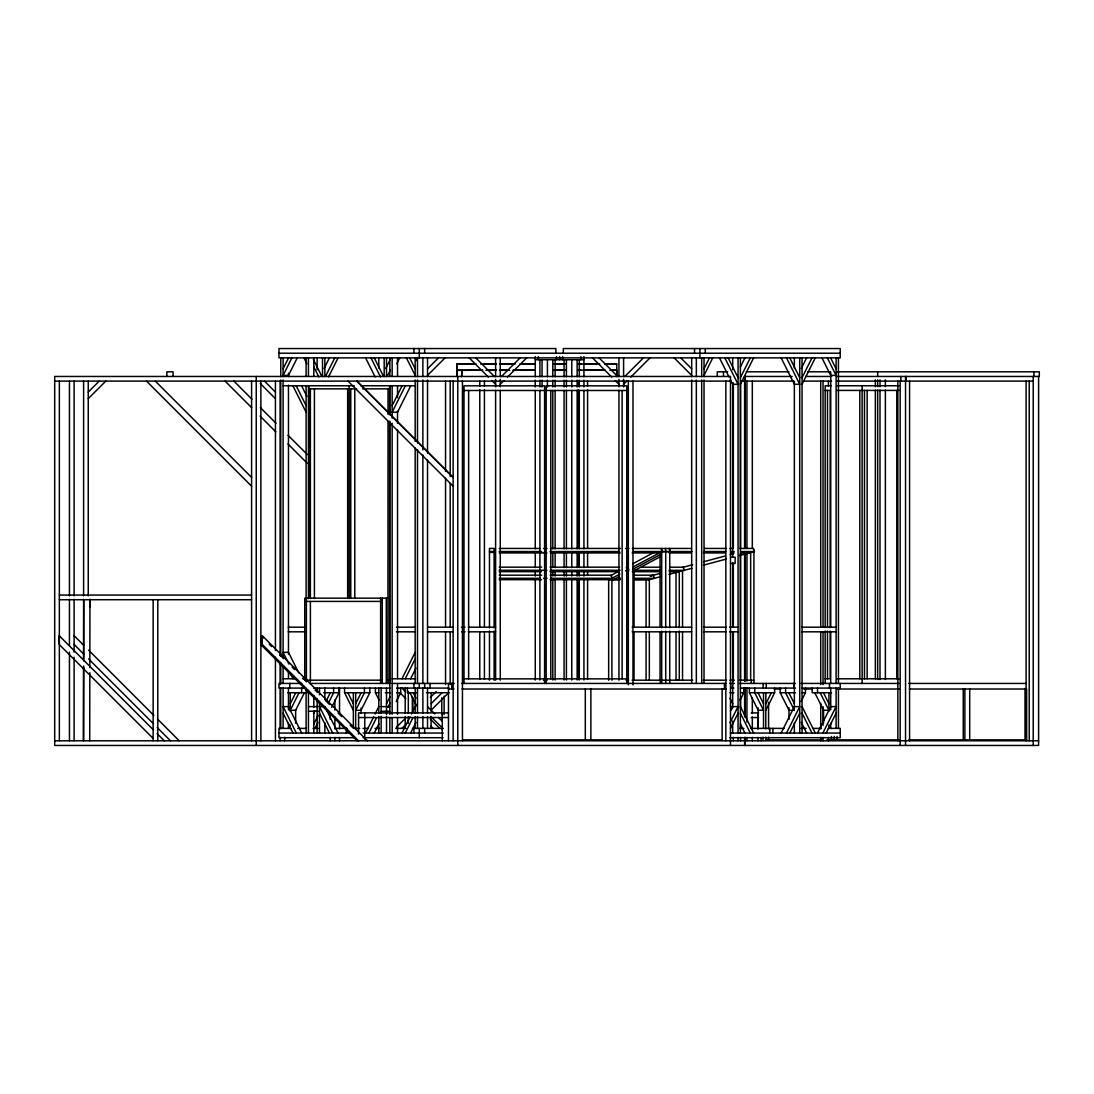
<?xml version="1.0" encoding="UTF-8"?>
<svg xmlns="http://www.w3.org/2000/svg" width="1094" height="1094" viewBox="0 0 1094 1094"><rect width="100%" height="100%" fill="white"/><g stroke="black" fill="none" stroke-linecap="round" stroke-linejoin="round"><path stroke-width="1.5" d="M744.617 745.452L744.617 737.383M83.65 666L83.513 740.788L83.609 667.49M83.65 660.899L83.759 599.703M89.722 740.788L89.831 672.701M89.845 667.586L89.954 599.485M283.1 368.815L288.584 357.861M291.879 357.861L283.1 375.392L288.474 375.392L297.24 357.861M324.056 368.555L329.403 357.861M325.602 376.186L334.778 357.861M328.515 376.951L338.06 357.861M385.717 368.555L390.298 359.379M387.262 376.186L390.326 370.073M396.78 363.728L399.72 357.861M392.158 405.628L402.086 385.758M405.382 385.758L392.158 412.206L397.532 412.206L410.756 385.758M290.266 703.702L295.749 692.734M299.031 692.734L290.266 710.279L295.64 710.279L304.405 692.734M313.472 713.944L314.949 711.018M313.704 724.228L318.108 715.421M326.217 700.953L330.32 692.734M314.881 728.454L317.93 722.355M328.501 702.963L333.615 692.734L333.615 688.085M331.673 707.353L338.99 692.734L338.99 688.085M355.673 703.702L361.157 692.734M369.813 688.085L369.813 692.734L361.047 710.279L355.673 710.279L364.439 692.734L364.439 688.085M365.587 733.048L373.669 716.885M375.133 713.944L378.811 706.601M368.883 733.048L376.514 717.773M386.51 703.702L389.929 696.851M374.257 733.048L378.839 723.872M401.963 678.786L415.173 652.339M387.973 707.353L390.161 702.963M405.245 678.786L415.173 658.916M396.26 701.5L400.65 692.734L400.65 688.085M410.619 678.786L415.966 668.092M401.963 733.048L410.045 716.885M411.508 713.944L415.173 706.601M405.245 733.048L412.889 717.773M410.619 733.048L415.966 722.355M704.03 368.815L709.5 357.861M704.03 375.392L712.796 357.861M740.364 367.023L744.946 357.861M740.392 377.717L750.32 357.861M740.392 384.295L753.616 357.861M801.273 368.555L806.62 357.861M802.052 377.717L811.98 357.861M802.052 384.295L815.276 357.861M730.491 711.018L732.693 706.601L738.067 706.601L729.985 722.765M740.132 700.037L743.797 692.734L743.797 688.085M730.423 728.454L738.067 713.179M765.855 703.702L771.338 692.734M765.855 710.279L774.62 692.734L774.62 688.085M781.143 733.048L794.353 706.601L799.728 706.601L786.518 733.048M801.068 701.5L805.457 692.734L805.457 688.085M789.8 733.048L799.728 713.179M817.505 733.048L830.729 706.601L836.103 706.601L822.879 733.048M826.175 733.048L836.103 713.179M88.258 392.076L99.226 381.109M88.258 398.654L105.803 381.109M427.522 368.815L438.489 357.861M427.522 375.392L445.067 357.861M501.435 376.541L520.129 357.861M500.259 384.295L503.869 380.685M507.479 377.088L526.693 357.861M611.71 370.169L616.811 370.182L616.647 376.555L616.811 363.946L604.818 364.056L616.674 364.097M624.756 376.541L643.45 357.861M623.594 384.295L627.19 380.685M630.8 377.088L650.027 357.861M396.466 727.223L405.819 717.869M430.325 697.439L436.178 691.586M401.881 728.385L405.163 725.103M431.104 703.702L442.072 692.734M431.104 710.279L448.649 692.734M610.466 575.731L617.946 571.711M632.934 563.697L655.388 551.649M609.385 579.67L619.874 574.063M625.864 570.849L628.859 569.249M633.344 566.829L661.938 551.554L661.378 548.45L661.802 551.581M613.419 579.67L619.409 576.47M632.879 569.249L659.846 554.795M620.435 578.07L617.44 579.67L550.063 579.67M660.872 556.408L632.414 571.656L634.985 570.316L660.544 570.316M650.78 575.882L653.35 575.184L654.458 578.302L634.78 578.302M650.123 576.087L660.885 573.215M682.341 567.458L692.707 564.682M703.798 561.714L725.472 555.902M730.204 554.631L733.664 553.714M660.79 576.606L649.33 579.67L634.233 579.67M668.981 574.405L691.914 568.265M703.387 565.188L726.307 559.048M739.421 555.533L754.422 551.554L753.315 548.45L739.9 548.45M278.984 353.212L840.219 353.212M535.253 359.721L583.936 359.721M457.155 363.946L456.977 376.527L457.06 364.042L475.835 363.946M496.211 363.946L480.827 364.056L496.074 364.097M514.905 363.946L499.507 364.056L514.768 364.097M535.281 363.946L519.896 364.056L535.144 364.097M565.858 363.946L553.865 364.056L565.721 364.097M457.005 364.097L475.699 364.097M581.01 364.097L577.605 364.097L599.731 364.056L584.401 364.097M482.632 370.155L456.977 370.319L482.55 370.264M487.719 370.169L496.211 370.155M499.602 370.169L508.108 370.155M513.195 370.169L535.281 370.155M553.961 370.169L565.858 370.155M577.741 370.169L604.927 370.155M485.886 370.305L496.129 370.264M499.466 370.305L509.667 370.305M513.059 370.305L535.185 370.264M553.824 370.305L565.762 370.264M577.605 370.305L581.051 370.264M584.401 370.305L604.818 370.264M609.878 370.305L616.701 370.264M727.633 371.81L717.267 371.81L717.267 376.459M746.381 371.81L789.006 371.81M807.769 371.81L830.196 371.81M836.76 371.81L1039.3 371.81L1039.3 376.459L836.609 376.459M792.179 376.459L744.617 376.459L744.617 548.162M805.758 376.459L831.645 376.459M54.7 381.109L730.491 381.109M740.542 381.109L794.148 381.109M804.063 381.109L831.522 381.109M836.609 381.109L1033.228 381.109M283.1 385.758L354.251 385.758M360.979 385.758L415.474 385.758M831.208 385.758L825.163 385.758L825.163 627.587M836.924 385.758L899.118 385.758M308.836 388.862L356.603 388.862M362.661 388.862L389.587 388.862M463.993 390.49L544.607 390.49M546.166 390.49L626.78 390.49M825.163 390.421L830.209 390.421L830.168 627.587M836.924 390.421L899.118 390.421M499.233 548.45L540.204 548.45M543.609 548.45L547.027 548.45M550.446 548.45L620.421 548.45M625.536 548.45L628.954 548.45M632.359 548.45L691.244 548.45M704.659 548.45L726.471 548.45M729.835 548.45L733.185 548.45M489.469 551.513L494.119 551.513M499.206 551.554L541.585 551.554M550.063 551.554L619.56 551.554M633.125 551.554L691.941 551.554M703.77 551.554L725.719 551.554M730.778 551.554L734.156 551.554M740.911 551.554L754.422 551.554M489.469 552.374L494.119 552.374M499.233 552.921L546.932 552.921M550.337 552.921L620.189 552.921M632.113 552.921L659.367 552.921M669.131 552.921L691.299 552.921M703.251 552.921L725.418 552.921M730.532 552.921L733.951 552.921M740.761 552.921L749.294 552.921M730.491 557.229L735.154 557.229L735.154 563.437L730.491 563.437M499.206 567.171L541.598 567.171M550.077 567.171L619.587 567.171M641.166 567.198L659.709 567.198M669.815 567.198L683.299 567.198L684.406 570.316L669.077 570.316M499.22 570.275L546.904 570.275M550.309 570.275L620.12 570.275M625.987 570.781L628.681 570.781M499.192 571.656L541.475 571.656M549.94 571.656L619.286 571.656M634.096 571.683L660.872 571.683M669.241 571.683L679.278 571.683L679.278 627.641M499.22 575.184L541.708 575.184M550.214 575.184L611.396 575.184L611.956 578.302L550.473 578.302M634.711 575.184L653.35 575.184M499.247 578.302L540.231 578.302M543.65 578.302L547.055 578.302M620.517 579.56L608.661 579.56L608.661 680.181M634.082 579.56L649.33 579.56L649.33 627.313M499.206 579.67L541.585 579.67M59.349 595.068L251.593 595.068M387.905 598.158L304.747 598.158L304.747 680.017M59.349 599.717L251.593 599.717M306.375 601.413L381.286 601.413M288.214 627.177L305.5 627.177M396.452 627.177L415.447 627.177M427.522 627.177L453.053 627.177M461.572 627.177L464.977 627.177M468.382 627.177L495.609 627.177M632.1 627.177L691.682 627.177M703.757 627.177L726.156 627.177M729.561 627.177L738.067 627.177M801.793 627.177L836.103 627.177M288.214 631.826L305.5 631.826M396.452 631.826L415.447 631.826M427.522 631.826L453.053 631.826M461.572 631.826L464.977 631.826M468.382 631.826L495.609 631.826M632.1 631.826L691.682 631.826M703.757 631.826L726.156 631.826M729.561 631.826L738.067 631.826M801.793 631.826L836.103 631.826M283.1 678.786L296.324 678.786M302.833 678.786L306.552 678.786M392.158 678.786L415.611 678.786M825.163 678.786L830.209 678.786L830.168 631.006M836.924 678.786L899.118 678.786M463.993 678.854L544.607 678.854M546.166 678.854L626.78 678.854M306.375 680.181L381.286 680.181M543.527 680.181L547.232 680.181M625.987 680.181L628.681 680.181M632.1 680.181L692.775 680.181M703.237 680.181L726.58 680.181M729.999 680.181L734.334 680.181M739.407 680.181L753.916 680.181M388.028 680.331L389.587 680.331M301.671 683.435L278.984 683.435L278.984 688.085L305.677 688.085M309.752 683.435L389.833 683.435M392.158 683.435L454.27 683.435M461.572 683.435L725.883 683.435M729.63 683.435L734.334 683.435M739.257 683.435L795.365 683.435M801.068 683.435L899.254 683.435M908.526 683.435L1026.145 683.435M313.527 688.085L390.312 688.085M396.616 688.085L448.991 688.085M730.546 688.085L733.855 688.085M740.31 688.085L795.516 688.085M802.148 688.085L840.219 688.085L840.219 683.435M448.485 689.015L454.065 689.015M461.969 689.015L726.307 689.015M774.237 689.015L781.048 689.015M803.803 689.015L812.322 689.015M837.293 689.015L899.254 689.015M909.346 689.015L1026.637 689.015L1026.637 740.46M287.695 692.734L307.017 692.734M323.674 692.734L338.99 692.734M344.583 688.085L344.583 692.734L369.813 692.734M375.406 688.085L375.406 692.734L378.715 692.734M385.348 692.734L390.531 692.734M396.616 692.734L400.65 692.734M416.677 692.734L407.365 692.734L407.365 688.085M426.455 692.734L448.991 692.734M730.013 692.734L733.855 692.734M740.488 692.734L743.797 692.734M749.39 688.085L749.39 692.734L774.62 692.734M780.213 688.085L780.213 692.734L795.516 692.734M802.148 692.734L805.457 692.734M831.508 692.734L812.186 692.734L812.186 688.085M308.44 706.601L318.163 706.601M381.136 706.601L389.833 706.601M794.353 710.279L788.993 710.279L780.213 692.734M308.44 711.264L318.163 711.264M381.136 711.264L389.833 711.264M448.485 712.891L358.572 712.891L358.572 734.156M751.222 712.891L758.621 712.891M358.572 717.541L448.485 717.541M751.222 717.541L758.621 717.541M290.895 728.385L278.984 728.385L278.984 737.698L355.058 737.698M297.705 728.385L306.211 728.385M313.021 728.385L318.135 728.385M335.147 728.385L347.058 728.385M359.707 728.385L353.348 728.385L353.348 692.734M363.03 728.385L368.446 728.385M374.968 728.385L379.399 728.385M395.727 728.385L405.956 728.385M412.465 728.385L443.261 728.385M739.804 728.385L743.934 728.385M750.744 728.385L784.056 728.385M801.068 728.385L806.182 728.385M812.979 728.385L821.498 728.385M828.295 728.385L840.219 728.385L840.219 737.698L729.657 737.698M278.984 733.048L349.984 733.048M363.03 733.048L443.261 733.048M730.341 733.048L840.219 733.048M363.058 737.698L443.097 737.698M462.612 739.859L722.122 739.859M765.759 739.859L821.744 739.859M826.832 739.859L899.213 739.859M908.813 739.859L1026.637 739.859M54.7 740.788L1038.603 740.788M680.714 357.861L691.682 368.815M674.136 357.861L691.682 375.392M599.074 357.861L617.768 376.541M592.497 357.861L611.724 377.088M615.334 380.685L618.944 384.295M475.753 357.861L494.447 376.541M469.176 357.861L488.403 377.088M492.013 380.685L495.609 384.295M356.835 381.109L453.189 477.476L356.781 381.109M348.015 381.109L453.189 486.242M264.474 381.109L275.428 392.076M260.235 383.447L275.428 398.654M233.87 381.109L251.935 399.187M260.372 407.611L276.03 423.269M288.064 435.316L307.346 454.584M225.09 381.109L251.688 407.693M260.14 416.158L275.852 431.87M287.941 443.945L307.264 463.282M155.293 381.109L251.647 477.476M146.514 381.109L251.647 486.242M427.522 706.601L434.742 713.821M438.338 717.418L441.949 721.028M431.036 716.693L442.714 728.372M401.881 688.085L405.163 691.367M430.325 719.031L439.679 728.385M399.98 692.762L405.819 698.601M430.913 726.197L433.101 728.385M367.393 740.788L262.259 635.669L262.259 644.434L358.627 740.788M263.134 638.076L260.714 635.669L260.714 644.434L357.068 740.788M269.179 644.12L271.585 646.54M280.05 654.991L283.674 658.615M292.125 667.08L294.546 669.501M303.011 677.952L306.635 681.576M315.086 690.04L317.506 692.461M325.971 700.912L329.595 704.536M338.046 713.001L341.67 716.625M350.135 725.09L352.555 727.496M74.105 635.669L83.773 645.323M88.614 650.164L153.857 715.421M157.495 719.045L179.238 740.788M74.105 644.434L83.746 654.075M88.559 658.889L153.611 723.927M157.221 727.537L170.473 740.788M153.42 729.917L59.172 635.669L59.172 644.434L153.119 738.382M157.044 733.541L164.305 740.788M830.619 357.861L836.103 368.815M827.324 357.861L836.103 375.392L830.729 375.392L821.963 357.861M789.8 357.861L799.728 377.717M786.518 357.861L799.728 384.295L794.353 384.295L781.143 357.861M728.139 357.861L738.067 377.717M724.843 357.861L738.067 384.295L732.693 384.295L730.491 379.892M719.483 357.861L729.028 376.951M823.454 692.734L828.937 703.702M820.172 692.734L828.937 710.279L823.563 710.279L814.798 692.734M802.052 706.601L815.276 733.048M802.052 713.179L811.98 733.048M788.883 692.734L794.353 703.702M801.273 722.355L806.62 733.048M793.629 708.816L785.588 692.734L785.588 688.085M758.046 692.734L763.53 703.702M749.39 692.734L758.156 710.279L763.53 710.279L754.751 692.734L754.751 688.085M740.392 706.601L753.616 733.048M740.392 713.179L750.32 733.048M729.958 698.218L732.693 703.702M740.364 723.872L744.946 733.048M730.505 705.89L731.968 708.816M415.064 357.861L416.431 360.596M409.703 357.861L415.173 368.815M406.407 357.861L415.173 375.392M374.257 357.861L383.42 376.186M370.962 357.861L380.507 376.951M365.587 357.861L375.133 376.951M313.349 359.379L321.759 376.186M313.704 366.668L318.846 376.951M303.927 357.861L306.867 363.728M301.561 385.758L306.908 396.452M296.187 385.758L306.115 405.628M292.905 385.758L306.115 412.206M413.272 692.734L416.021 698.218M409.99 692.734L416.568 705.89M375.406 692.734L379.057 700.037M347.865 692.734L353.348 703.702M344.583 692.734L353.348 710.279M338.06 733.048L324.85 706.601L319.475 706.601L332.685 733.048M319.475 713.179L329.403 733.048M298.758 672.906L288.474 652.339L283.1 652.339L288.98 664.099M289.978 672.673L293.028 678.786M301.698 733.048L288.474 706.601L283.1 706.601L296.324 733.048M283.1 713.179L293.028 733.048M753.315 548.45L754.163 551.581M669.993 551.554L669.432 548.45L669.856 551.581M626.37 567.171L626.93 570.275M665.412 548.45L665.836 551.581M1038.603 376.459L1038.603 745.452L54.7 745.452L54.7 376.459L730.491 376.459L730.491 745.452M1033.926 371.81L1033.926 376.459M1033.228 376.459L1033.228 745.452M1029.208 381.109L1029.208 740.788M1026.104 381.109L1026.104 740.788M1025.01 688.454L1025.01 740.419M969.708 689.015L969.708 739.859M964.881 689.015L964.881 739.859M963.253 689.015L963.253 739.859M909.579 381.109L909.579 740.788M906.242 376.459L906.242 381.109M905.545 376.459L905.545 745.452M900.868 376.459L900.868 381.109M900.171 381.109L900.171 745.452M897.846 381.109L897.846 740.788M896.793 390.421L896.793 678.786M885.374 379.864L885.374 386.674M885.374 390.079L885.374 679.511M880 379.864L880 386.674M880 390.079L880 679.511M877.675 371.81L877.675 376.459M877.675 379.864L877.675 386.715M877.675 390.079L877.675 679.511M875.35 379.878L875.35 386.715M875.35 390.134L875.35 678.827M867.145 390.421L867.145 678.786M864.465 390.421L864.465 678.786M862.14 385.758L862.14 683.435M859.816 390.421L859.816 678.786M838.428 357.861L838.428 683.435M838.428 688.085L838.428 728.385M836.992 736.467L836.992 739.859M836.103 357.861L836.103 683.435M836.103 688.085L836.103 728.385M834.175 736.467L834.175 739.859M831.385 736.467L831.385 739.859M830.729 372.11L830.729 627.177M830.729 632.291L830.729 683.435M830.729 688.085L830.729 709.91M830.729 723.353L830.729 728.385M829.471 683.435L829.471 688.085M828.937 692.734L828.937 711.415M828.937 724.994L828.937 728.385M828.418 381.109L828.418 386.223M828.418 737.383L828.418 740.788M827.488 390.421L827.488 627.587M827.488 631.006L827.488 678.786M825.163 631.006L825.163 683.435M823.563 709.719L823.563 723.298M823.044 381.109L823.044 626.588M823.044 631.703L823.044 684.543M823.044 706.697L823.044 725.459M823.044 737.383L823.044 740.788M820.719 381.109L820.719 626.588M820.719 631.703L820.719 684.543M820.719 703.292L820.719 728.864M820.719 737.383L820.719 740.788M817.546 688.085L817.546 692.734M802.052 357.861L802.052 733.048M799.728 357.861L799.728 733.048M794.353 357.861L794.353 368.09M794.353 381.738L794.353 709.172M794.353 722.71L794.353 733.048M793.971 683.435L793.971 688.085M788.993 707.722L788.993 719.373M772.911 728.385L772.911 733.048M769.807 728.385L769.807 733.048M768.576 702.293L768.576 728.85M768.576 737.151L768.576 740.46M766.238 683.435L766.238 688.085M765.855 692.734L765.759 728.85M765.759 737.151L765.759 740.46M763.53 692.734L763.53 728.385M763.133 683.435L763.133 688.085M762.969 737.151L762.969 740.46M761.068 737.465L761.068 740.788M758.156 708.009L758.156 728.385M757.964 712.891L757.964 729.165M757.964 737.465L757.964 740.788M753.916 551.649L753.916 683.435M752.316 381.109L752.316 548.162M752.316 698.177L752.316 713.52M752.316 716.926L752.316 728.864M752.316 737.383L752.316 740.788M751.236 680.181L751.236 683.435M750.662 552.525L750.662 680.181M746.942 381.109L746.942 548.162M746.942 553.277L746.942 681.124M746.942 687.948L746.942 722.04M746.942 737.383L746.942 740.788M745.192 376.459L745.192 548.162M745.192 553.277L745.192 681.124M745.192 687.948L745.192 715.23M745.192 737.383L745.192 745.452M744.617 553.277L744.617 681.124M744.617 687.948L744.617 716.926M740.542 382.818L740.542 548.162M740.542 553.277L740.542 681.124M740.542 698.177L740.542 708.406M740.542 725.459L740.542 728.864M740.542 737.383L740.542 740.788M740.392 357.861L740.392 733.048M738.067 357.861L738.067 733.048M737.971 737.383L737.971 740.788M733.322 382.818L733.322 548.162M733.322 563.506L733.322 626.588M733.322 631.703L733.322 681.124M733.322 737.383L733.322 740.788M732.693 357.861L732.693 369.799M732.693 383.433L732.693 557.393M732.693 562.507L732.693 627.313M732.693 632.428L732.693 707.722M732.693 721.042L732.693 733.048M732.31 683.435L732.31 688.085M725.842 381.109L725.842 740.788M724.447 683.435L724.447 689.015M723.476 371.81L723.476 376.459M722.122 689.015L722.122 740.46M705.274 348.548L705.274 353.212M704.03 357.861L704.03 376.609M704.03 380.015L704.03 683.435M701.692 357.861L701.692 376.609M701.692 380.015L701.692 683.435M699.914 348.548L699.914 357.861M696.331 357.861L696.331 376.609M696.331 380.015L696.331 683.435M694.54 348.548L694.54 353.212M691.682 357.861L691.682 376.609M691.682 380.015L691.682 683.435M682.533 570.781L682.533 627.19M682.533 632.318L682.533 680.181M679.278 631.006L679.278 680.208L676.024 680.208L676.024 632.332M676.024 572.518L676.024 627.245M669.733 627.751L669.733 551.649L661.679 551.649L661.679 627.751M669.733 631.129L669.733 683.435M665.713 551.649L665.713 627.751M665.713 631.129L665.713 683.435M661.679 631.129L661.679 683.435M660.338 680.181L660.338 683.435M660.051 552.525L660.051 627.409M660.051 632.523L660.051 680.181M649.33 632.428L649.33 680.181M646.075 579.56L646.075 627.313M646.075 632.428L646.075 680.181M634.041 570.781L634.041 627.19M634.041 632.318L634.041 680.181M632.975 381.109L632.975 684.83M628.325 381.109L628.325 684.83M626.78 683.504L626.78 385.826L546.166 385.826L546.166 683.504M623.594 357.861L623.594 376.623M623.594 379.358L623.594 386.852M622.13 390.49L622.13 678.854M618.944 357.861L618.944 376.623M618.944 379.358L618.944 386.852M618.944 390.257L618.944 680.181M611.915 579.56L611.915 680.181M590.883 689.015L590.883 739.859M587.587 381.109L587.587 386.223M587.587 389.642L587.587 548.162M587.587 551.581L587.587 566.924M587.587 572.039L587.587 575.444M587.587 578.849L587.587 679.429M585.304 689.015L585.304 739.859M583.923 356.617L583.936 376.76M583.936 380.165L583.936 386.975M583.936 390.38L583.936 548.832M583.936 552.238L583.936 567.581M583.936 570.986L583.936 576.1M583.936 579.505L583.936 680.017M580.832 356.617L580.832 359.721M579.287 359.721L579.287 376.76M579.287 380.165L579.287 386.975M579.287 390.38L579.287 548.832M579.287 552.238L579.287 567.581M579.287 570.986L579.287 576.1M579.287 579.505L579.287 680.017M578.288 381.109L578.288 386.223M578.288 389.642L578.288 548.162M578.288 551.581L578.288 566.924M578.288 572.039L578.288 575.444M578.288 578.849L578.288 679.429M577.14 359.721L577.14 376.76M577.14 380.165L577.14 386.975M577.14 390.38L577.14 548.832M577.14 552.238L577.14 567.581M577.14 570.986L577.14 576.1M577.14 579.505L577.14 680.017M571.765 359.721L571.765 376.76M571.765 380.165L571.765 386.975M571.765 390.38L571.765 548.832M571.765 552.238L571.765 567.581M571.765 570.986L571.765 576.1M571.765 579.505L571.765 680.017M566.405 359.721L566.405 376.76M566.405 380.165L566.405 386.975M566.405 390.38L566.405 548.832M566.405 552.238L566.405 567.581M566.405 570.986L566.405 576.1M566.405 579.505L566.405 680.017M564.08 359.721L564.08 376.76M564.08 380.165L564.08 386.975M564.08 390.38L564.08 548.832M564.08 552.238L564.08 567.581M564.08 570.986L564.08 576.1M564.08 579.505L564.08 680.017M563.301 353.212L563.301 348.548L840.219 348.548L840.219 357.861L278.984 357.861L278.984 348.548L555.902 348.548L555.902 353.212M562.685 356.617L562.685 359.721M559.595 356.617L559.595 359.721M556.49 356.617L556.49 359.721M555.123 359.721L555.123 376.76M555.123 380.165L555.123 386.975M555.123 390.38L555.123 548.832M555.123 552.238L555.123 567.581M555.123 570.986L555.123 576.1M555.123 579.505L555.123 680.017M552.798 359.721L552.798 376.76M552.798 380.165L552.798 386.975M552.798 390.38L552.798 548.832M552.798 552.238L552.798 567.581M552.798 570.986L552.798 576.1M552.798 579.505L552.798 680.017M550.815 390.49L550.815 678.854M547.424 359.721L547.424 376.76M547.424 380.165L547.424 386.975M544.607 683.504L544.607 385.826L463.993 385.826L463.993 683.504M542.063 359.721L542.063 376.76M542.063 380.165L542.063 386.975M539.916 359.721L539.916 376.76M539.916 380.165L539.916 386.975M539.916 390.38L539.916 680.017M538.344 356.617L538.344 359.721M535.253 356.617L535.267 376.76M535.267 380.165L535.267 386.975M535.267 390.38L535.267 548.832M535.267 552.238L535.267 567.581M535.267 570.986L535.267 576.1M535.267 579.505L535.267 680.017M500.259 357.861L500.259 376.623M500.259 379.358L500.259 386.852M500.259 390.257L500.259 680.181M495.609 357.861L495.609 376.623M495.609 379.358L495.609 386.852M495.609 390.257L495.609 680.181M494.119 627.942L494.119 548.409L489.469 548.409L489.469 627.942M494.119 631.006L494.119 680.181M489.469 631.006L489.469 680.181M484.423 381.109L484.423 386.223M484.423 389.642L484.423 626.588M484.423 631.703L484.423 679.429M479.774 381.109L479.774 386.223M479.774 389.642L479.774 626.588M479.774 631.703L479.774 679.429M468.642 390.49L468.642 678.854M462.447 381.109L462.447 740.788M457.784 376.459L457.784 745.452M453.135 381.109L453.135 740.788M451.74 683.435L451.74 689.015M450.195 381.109L450.195 476.574M450.195 483.398L450.195 626.588M450.195 631.703L450.195 684.543M448.485 683.435L448.485 740.788M445.545 381.109L445.545 471.459M445.545 478.283L445.545 626.588M445.545 631.703L445.545 684.543M444.109 696.099L444.109 714.573M442.291 712.891L442.291 740.788M441.785 697.767L441.785 714.573M441.785 717.924L441.785 721.288M441.785 726.32L441.785 729.684M431.104 692.734L431.104 711.415M431.104 716.502L431.104 728.385M430.038 683.435L430.038 688.085M427.522 357.861L427.522 376.609M427.522 380.015L427.522 453.313M427.522 460.136L427.522 683.435M427.522 688.085L427.522 713.274M427.522 716.638L427.522 728.385M424.663 348.548L424.663 353.212M424.663 683.435L424.663 688.085M424.663 728.385L424.663 733.048M422.872 357.861L422.872 376.609M422.872 380.015L422.872 449.907M422.872 455.022L422.872 683.435M422.872 688.085L422.872 713.274M422.872 716.638L422.872 728.385M419.289 348.548L419.289 357.861M419.289 683.435L419.289 688.085M419.289 728.385L419.289 737.698M417.498 357.861L417.498 376.609M417.498 380.015L417.498 443.084M417.498 449.907L417.498 683.435M417.498 688.085L417.498 713.274M417.498 716.638L417.498 728.385M415.173 357.861L415.173 376.609M415.173 380.015L415.173 441.388M415.173 448.198L415.173 683.435M415.173 688.085L415.173 713.274M415.173 716.638L415.173 728.385M413.929 348.548L413.929 353.212M413.929 683.435L413.929 688.085M413.929 728.385L413.929 733.048M412.835 697.822L412.835 711.415M412.329 696.481L412.329 713.274M408.308 691.435L408.308 713.274M408.308 716.638L408.308 723.353M405.204 688.085L405.204 713.274M405.204 716.638L405.204 728.385M397.532 357.861L397.532 376.131M397.532 385.758L397.532 397.683M397.532 411.303L397.532 423.214M397.532 430.024L397.532 678.567M397.532 683.668L397.532 714.314M397.532 717.719L397.532 733.048M392.158 357.861L392.158 376.131M392.158 385.758L392.158 418.113M392.158 423.214L392.158 714.314M392.158 717.719L392.158 733.048M389.833 357.861L389.833 376.131M389.833 385.758L389.833 414.708M389.833 421.518L389.833 714.314M389.833 717.719L389.833 733.048M389.587 385.758L389.587 414.435M389.587 421.245L389.587 683.435M388.028 388.862L388.028 414.435M388.028 421.245L387.905 683.435M386.51 357.861L386.51 376.623M386.51 688.085L386.51 714.382M386.51 716.392L386.51 733.048M386.291 598.158L386.291 683.435M384.185 357.861L384.185 376.623M382.257 598.158L382.257 683.435M381.136 688.085L381.136 713.056M381.136 716.392L381.136 733.048M380.63 598.158L380.63 683.435M378.811 357.861L378.811 368.09M378.811 688.085L378.811 713.179M378.811 716.392L378.811 733.048M364.767 712.891L364.767 739.134M361.047 708.009L361.047 713.11M355.673 692.734L355.673 728.385M354.784 388.862L354.784 598.514M350.764 388.862L350.764 598.514M349.205 385.758L349.205 598.514M347.66 388.862L347.66 598.514M346.292 728.385L346.292 733.048M339.537 687.948L339.537 713.52M339.537 722.04L339.537 728.864M339.537 737.383L339.537 740.788M334.873 699.886L334.873 710.115M334.873 716.926L334.873 728.864M334.873 737.383L334.873 740.788M330.21 712.714L330.21 719.373M330.224 737.383L330.224 740.788M324.85 357.861L324.85 376.623M324.85 688.085L324.85 699.736M324.85 722.71L324.85 733.048M322.511 357.861L322.511 376.623M319.475 688.085L319.475 694.745M319.475 701.404L319.475 733.048M317.151 357.861L317.151 369.799M317.151 688.085L317.151 691.408M317.151 698.929L317.151 733.048M314.416 388.862L314.416 598.514M313.814 357.861L313.814 376.131M313.814 695.593L313.814 707.503M313.814 710.909L313.814 733.048M310.381 388.862L310.381 598.514M310.395 601.577L310.395 681.726M308.836 385.758L308.836 598.514M308.44 357.861L308.44 376.131M308.44 385.758L308.44 598.555M308.44 690.478L308.44 733.048M306.375 598.158L306.375 681.726M306.115 357.861L306.115 376.131M306.115 385.758L306.115 598.555M306.115 688.782L306.115 733.048M301.657 688.085L301.657 692.734M295.64 709.719L295.64 723.298M290.266 692.734L290.266 711.415M290.266 724.994L290.266 728.385M289.732 683.435L289.732 688.085M288.474 373.204L288.474 376.609M288.474 385.129L288.474 654.458M288.474 671.497L288.474 678.321M288.474 688.085L288.474 709.91M288.474 723.353L288.474 728.385M284.741 737.383L284.741 740.788M283.1 357.861L283.1 376.609M283.1 380.015L283.1 657.863M283.1 666.383L283.1 683.435M283.1 688.085L283.1 728.385M280.775 357.861L280.775 376.609M280.775 380.015L280.775 656.154M280.775 662.978L280.775 683.435M280.775 688.085L280.775 728.385M280.091 381.109L280.091 655.566M280.091 662.376L280.091 684.543M280.091 687.948L280.091 728.864M280.091 737.383L280.091 740.788M275.428 381.109L275.428 650.451M275.428 657.262L275.428 740.788M260.892 381.109L260.892 740.788M256.242 376.459L256.242 745.452M251.593 381.109L251.593 740.788M173.084 376.459L173.084 371.81L166.876 371.81L166.876 376.459M157.796 599.717L157.796 740.788M153.146 599.717L153.146 740.788M89.968 599.334L89.968 607.088M88.258 381.109L88.258 595.902M83.609 381.109L83.609 595.902M83.609 599.307L83.609 658.971M74.105 381.109L74.105 595.902M74.105 599.307L74.105 652.147M74.105 657.262L74.105 740.788M69.455 381.109L69.455 595.902M69.455 599.307L69.455 645.337M69.455 652.147L69.455 740.788M59.349 381.109L59.349 740.788M461.805 370.155L461.641 376.527L461.805 370.155"/></g></svg>
